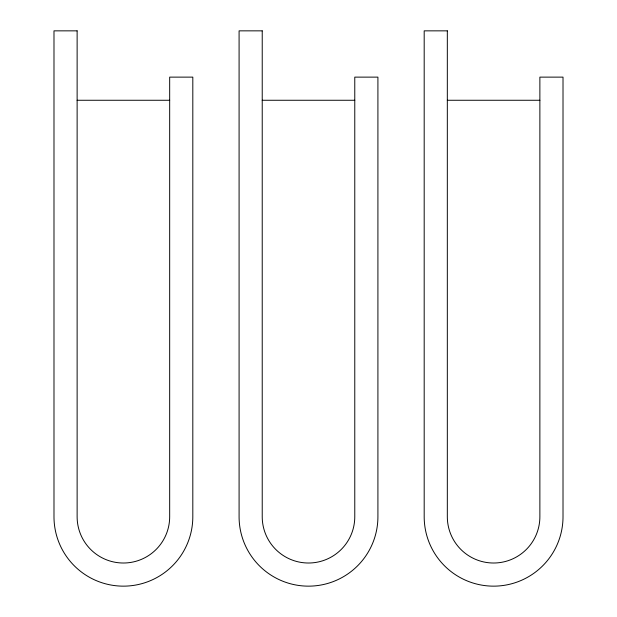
<?xml version="1.0" encoding="UTF-8"?>
<svg xmlns="http://www.w3.org/2000/svg" width="617" height="617" viewBox="0 0 617 617"><rect width="100%" height="100%" fill="white"/><g stroke="black" fill="none" stroke-linecap="round" stroke-linejoin="round"><path stroke-width="0.93" d="M77.125 100.263L169.675 100.263M262.225 100.263L354.775 100.263M447.325 100.263L539.875 100.263M77.125 30.85L53.987 30.85L53.987 516.737A69.412 69.412 0 0 0 123.4 586.15A69.412 69.412 0 0 0 192.812 516.737L192.812 77.125L169.675 77.125L169.675 516.737A46.275 46.275 0 0 1 123.4 563.013A46.275 46.275 0 0 1 77.125 516.737L77.125 30.85M262.225 30.85L239.088 30.85L239.088 516.737A69.412 69.412 0 0 0 308.5 586.15A69.412 69.412 0 0 0 377.913 516.737L377.913 77.125L354.775 77.125L354.775 516.737A46.275 46.275 0 0 1 308.5 563.013A46.275 46.275 0 0 1 262.225 516.737L262.225 30.85M447.325 30.85L424.188 30.85L424.188 516.737A69.412 69.412 0 0 0 493.6 586.15A69.412 69.412 0 0 0 563.013 516.737L563.013 77.125L539.875 77.125L539.875 516.737A46.275 46.275 0 0 1 493.6 563.013A46.275 46.275 0 0 1 447.325 516.737L447.325 30.85"/></g></svg>
